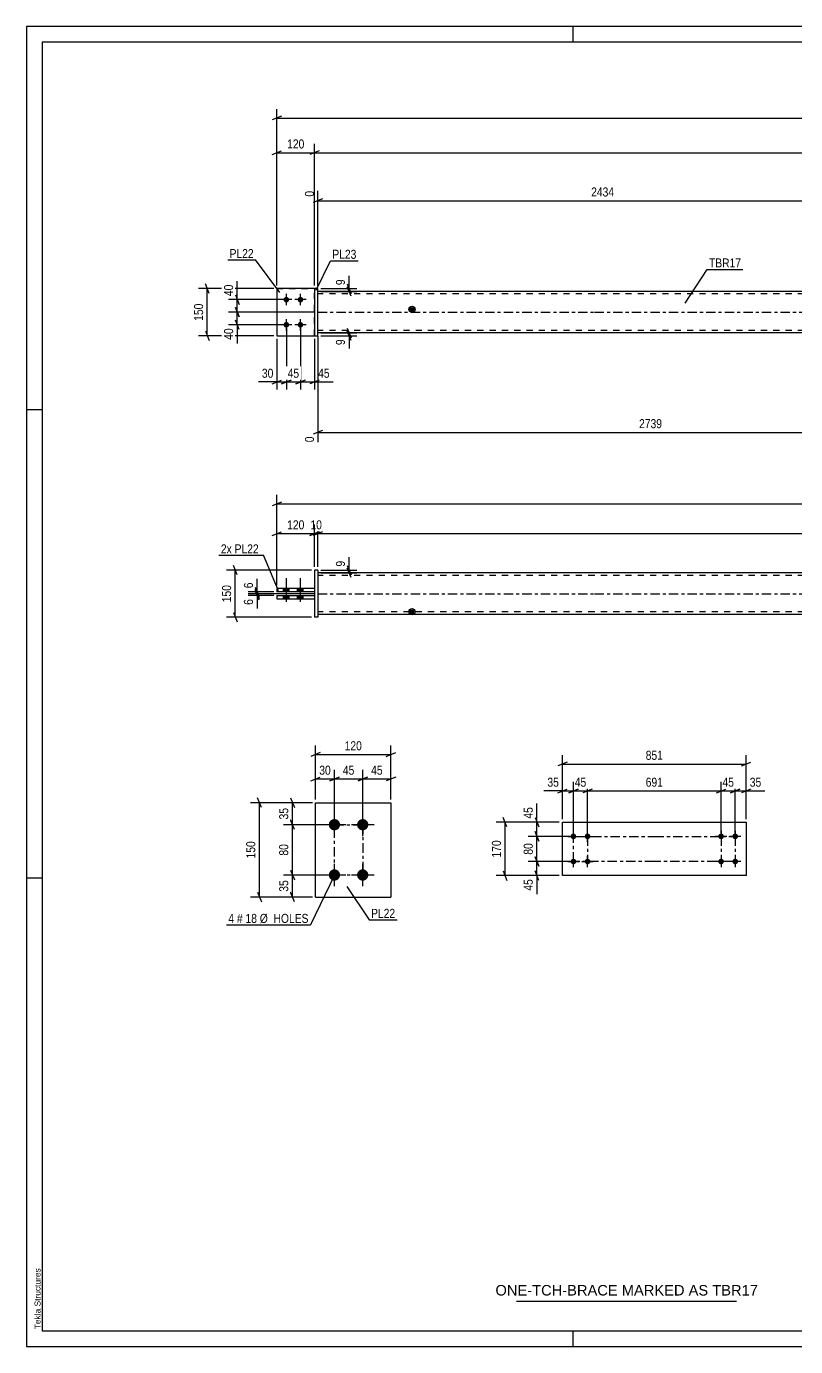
# Model space of a CAD drawing. Header units: millimetres. Extents: x 0 to 594, y 0 to 420.
# Drawn here: x 0 to 244.8, y 0 to 420 of the extents above; entities that cross this region are included whole.
import ezdxf

# ---------------------------------------------------------------- set-up
doc = ezdxf.new("R2010")
doc.units = ezdxf.units.MM
doc.linetypes.add('DXK_LINE_DOT2', pattern=[3.9198, 1.9599, -1.9599])
doc.linetypes.add('DXK_LINE_DOT3', pattern=[5.9187, 2.979, -0.9799, 0.9799, -0.9799])
doc.styles.add('Arial', font='ARIAL.TTF', dxfattribs={"height": 0.2})
doc.styles.add('Arial Narrow', font='ARIALN.TTF', dxfattribs={"height": 0.2})

# ---------------------------------------------------------------- blocks, each defined once
blk = doc.blocks.new('Unknown-489684507-1163')
at = {"color": 5, "linetype": 'Continuous'}
for p, q in [((594, 420), (0, 420)), ((0, 420), (0, 0)), ((174, 415), (174, 420)), ((589, 415), (5, 415)), ((5, 415), (5, 5)), ((5, 298), (0, 298)), ((5, 149), (0, 149)), ((5, 5), (589, 5)), ((174, 0), (174, 5)), ((0, 0), (594, 0))]:
    blk.add_line(p, q, dxfattribs=at)
at = {"color": 174, "linetype": 'Continuous', "style": 'Arial'}
blk.add_text('Tekla Structures', height=1.9102, rotation=90, dxfattribs=at).set_placement((4.5, 5.5))
blk = doc.blocks.new('Unknown-489684507-5986')
at = {"color": 7, "linetype": 'Continuous'}
blk.add_line((156, 14.5), (226, 14.5), dxfattribs=at)
at = {"color": 7, "style": 'Arial'}
blk.add_text('ONE-TCH-BRACE MARKED AS TBR17', height=3.3428, dxfattribs=at).set_placement((149.28, 16.25))
blk = doc.blocks.new('Part-489684507-1911 - 1883')
at = {"color": 2, "linetype": 'Continuous'}
for p, q in [((79.73, 238.93), (79.73, 237.93)), ((79.73, 238.93), (91.73, 238.93)), ((79.73, 237.93), (91.73, 237.93)), ((91.73, 238.93), (91.73, 237.93))]:
    blk.add_line(p, q, dxfattribs=at)
blk = doc.blocks.new('Part-489684507-1895 - 1883')
at = {"linetype": 'Continuous'}
blk.add_hatch(color=2, dxfattribs=at).paths.add_polyline_path([(122.73, 232.93), (121.93, 234.33), (123.53, 234.33)])
at = {"color": 2, "linetype": 'Continuous'}
for p, q in [((180.73, 246.13), (92.73, 246.13)), ((439.58, 246.13), (180.83, 246.13)), ((180.73, 232.93), (92.73, 232.93)), ((122.73, 232.93), (121.93, 234.33)), ((121.93, 234.33), (123.53, 234.33)), ((123.53, 234.33), (122.73, 232.93)), ((439.58, 232.93), (180.83, 232.93))]:
    blk.add_line(p, q, dxfattribs=at)
at = {"color": 7, "linetype": 'DXK_LINE_DOT2'}
for p, q in [((92.73, 246.13), (92.73, 232.93)), ((180.73, 245.33), (92.73, 245.33)), ((439.58, 245.33), (180.83, 245.33)), ((180.73, 233.73), (92.73, 233.73)), ((439.58, 233.73), (180.83, 233.73))]:
    blk.add_line(p, q, dxfattribs=at)
at = {"color": 7, "linetype": 'DXK_LINE_DOT3'}
for p, q in [((92.73, 239.53), (180.73, 239.53)), ((180.83, 239.53), (439.58, 239.53))]:
    blk.add_line(p, q, dxfattribs=at)
at = {"color": 2, "linetype": 'Continuous'}
blk.add_circle((122.73, 233.83), 1, dxfattribs=at)
blk = doc.blocks.new('Part-489684507-1916 - 1883')
at = {"color": 2, "linetype": 'Continuous'}
for p, q in [((79.73, 241.13), (79.73, 240.13)), ((91.73, 241.13), (79.73, 241.13)), ((91.73, 240.13), (79.73, 240.13)), ((91.73, 241.13), (91.73, 240.13))]:
    blk.add_line(p, q, dxfattribs=at)
blk = doc.blocks.new('Part-489684507-1919 - 1883')
at = {"color": 2, "linetype": 'Continuous'}
for p, q in [((92.73, 247.03), (91.73, 247.03)), ((91.73, 247.03), (91.73, 232.03)), ((92.73, 247.03), (92.73, 232.03)), ((92.73, 232.03), (91.73, 232.03))]:
    blk.add_line(p, q, dxfattribs=at)
blk = doc.blocks.new('Bolt-489684507-1924 - 1883')
at = {"linetype": 'Continuous'}
for points in [[(81.83, 240.13), (83.63, 240.13), (83.63, 241.13), (81.83, 241.13)], [(81.83, 240.13), (83.63, 240.13), (83.63, 241.13), (81.83, 241.13)], [(86.33, 240.13), (88.13, 240.13), (88.13, 241.13), (86.33, 241.13)], [(86.33, 240.13), (88.13, 240.13), (88.13, 241.13), (86.33, 241.13)], [(81.83, 237.93), (83.63, 237.93), (83.63, 238.93), (81.83, 238.93)], [(81.83, 237.93), (83.63, 237.93), (83.63, 238.93), (81.83, 238.93)], [(86.33, 237.93), (88.13, 237.93), (88.13, 238.93), (86.33, 238.93)], [(86.33, 237.93), (88.13, 237.93), (88.13, 238.93), (86.33, 238.93)]]:
    blk.add_hatch(color=1, dxfattribs=at).paths.add_polyline_path(points)
at = {"color": 1, "linetype": 'Continuous'}
for p, q in [((82.73, 236.93), (82.73, 244.43)), ((82.73, 236.93), (82.73, 244.43)), ((87.23, 236.93), (87.23, 244.43)), ((87.23, 236.93), (87.23, 244.43)), ((81.83, 240.13), (81.83, 241.13)), ((81.83, 240.13), (81.83, 241.13)), ((83.63, 240.13), (83.63, 241.13)), ((83.63, 240.13), (83.63, 241.13)), ((86.33, 240.13), (86.33, 241.13)), ((86.33, 240.13), (86.33, 241.13)), ((88.13, 240.13), (88.13, 241.13)), ((88.13, 240.13), (88.13, 241.13)), ((81.83, 237.93), (81.83, 238.93)), ((81.83, 237.93), (81.83, 238.93)), ((83.63, 237.93), (83.63, 238.93)), ((83.63, 237.93), (83.63, 238.93)), ((86.33, 237.93), (86.33, 238.93)), ((86.33, 237.93), (86.33, 238.93)), ((88.13, 237.93), (88.13, 238.93)), ((88.13, 237.93), (88.13, 238.93))]:
    blk.add_line(p, q, dxfattribs=at)
blk = doc.blocks.new('Part-489684507-3308 - 3307')
at = {"color": 2, "linetype": 'Continuous'}
for p, q in [((170.6, 166.83), (199.8, 166.83)), ((170.6, 149.83), (170.6, 166.83)), ((199.9, 166.83), (229.1, 166.83)), ((229.1, 166.83), (229.1, 149.83)), ((199.8, 149.83), (170.6, 149.83)), ((229.1, 149.83), (199.9, 149.83))]:
    blk.add_line(p, q, dxfattribs=at)
blk = doc.blocks.new('Bolt-489684507-3309 - 3307')
at = {"linetype": 'Continuous'}
for points in [[(221.1, 161.43, -1), (221.1, 163.23, -1)], [(225.6, 161.43, -1), (225.6, 163.23, -1)], [(221.1, 153.43, -1), (221.1, 155.23, -1)], [(225.6, 153.43, -1), (225.6, 155.23, -1)]]:
    blk.add_hatch(color=1, dxfattribs=at).paths.add_polyline_path(points)
at = {"color": 1, "linetype": 'Continuous'}
for p, q in [((221.1, 164.13), (221.1, 160.53)), ((225.6, 164.13), (225.6, 160.53)), ((222.9, 162.33), (219.3, 162.33)), ((227.4, 162.33), (223.8, 162.33)), ((221.1, 156.13), (221.1, 152.53)), ((225.6, 156.13), (225.6, 152.53)), ((222.9, 154.33), (219.3, 154.33)), ((227.4, 154.33), (223.8, 154.33))]:
    blk.add_line(p, q, dxfattribs=at)
blk = doc.blocks.new('Bolt-489684507-3310 - 3307')
at = {"linetype": 'Continuous'}
for points in [[(174.1, 163.23, -1), (174.1, 161.43, -1)], [(178.6, 163.23, -1), (178.6, 161.43, -1)], [(174.1, 155.23, -1), (174.1, 153.43, -1)], [(178.6, 155.23, -1), (178.6, 153.43, -1)]]:
    blk.add_hatch(color=1, dxfattribs=at).paths.add_polyline_path(points)
at = {"color": 1, "linetype": 'Continuous'}
for p, q in [((174.1, 160.53), (174.1, 164.13)), ((178.6, 160.53), (178.6, 164.13)), ((172.3, 162.33), (175.9, 162.33)), ((176.8, 162.33), (180.4, 162.33)), ((174.1, 152.53), (174.1, 156.13)), ((178.6, 152.53), (178.6, 156.13)), ((172.3, 154.33), (175.9, 154.33)), ((176.8, 154.33), (180.4, 154.33))]:
    blk.add_line(p, q, dxfattribs=at)
blk = doc.blocks.new('Bolt-489684507-2123 - 2113')
at = {"linetype": 'Continuous'}
for points in [[(82.73, 332.17, -1), (82.73, 333.97, -1)], [(87.23, 332.17, -1), (87.23, 333.97, -1)], [(82.73, 324.17, -1), (82.73, 325.97, -1)], [(87.23, 324.17, -1), (87.23, 325.97, -1)]]:
    blk.add_hatch(color=1, dxfattribs=at).paths.add_polyline_path(points)
at = {"color": 1, "linetype": 'Continuous'}
for p, q in [((84.53, 333.07), (80.93, 333.07)), ((82.73, 331.27), (82.73, 334.87)), ((89.03, 333.07), (85.43, 333.07)), ((87.23, 331.27), (87.23, 334.87)), ((84.53, 325.07), (80.93, 325.07)), ((82.73, 323.27), (82.73, 326.87)), ((89.03, 325.07), (85.43, 325.07)), ((87.23, 323.27), (87.23, 326.87))]:
    blk.add_line(p, q, dxfattribs=at)
blk = doc.blocks.new('Part-489684507-2134 - 2113')
at = {"color": 2, "linetype": 'Continuous'}
for p, q in [((92.73, 336.57), (91.73, 336.57)), ((91.73, 336.57), (91.73, 321.57)), ((92.73, 321.57), (92.73, 336.57)), ((91.73, 321.57), (92.73, 321.57))]:
    blk.add_line(p, q, dxfattribs=at)
blk = doc.blocks.new('Part-489684507-2139 - 2113')
at = {"color": 2, "linetype": 'Continuous'}
for p, q in [((79.73, 336.57), (79.73, 321.57)), ((91.73, 336.57), (79.73, 336.57)), ((79.73, 321.57), (91.73, 321.57))]:
    blk.add_line(p, q, dxfattribs=at)
at = {"color": 7, "linetype": 'DXK_LINE_DOT2'}
blk.add_line((91.73, 321.57), (91.73, 336.57), dxfattribs=at)
blk = doc.blocks.new('Part-489684507-2140 - 2113')
at = {"color": 7, "linetype": 'DXK_LINE_DOT2'}
for p, q in [((79.73, 336.57), (79.73, 321.57)), ((79.73, 336.57), (91.73, 336.57)), ((91.73, 336.57), (91.73, 321.57)), ((79.73, 321.57), (91.73, 321.57))]:
    blk.add_line(p, q, dxfattribs=at)
blk = doc.blocks.new('Part-489684507-2156 - 2113')
at = {"linetype": 'Continuous'}
blk.add_hatch(color=2, dxfattribs=at).paths.add_polyline_path([(122.73, 329.07), (121.93, 330.47), (123.53, 330.47)])
at = {"color": 2, "linetype": 'Continuous'}
for p, q in [((180.73, 335.67), (92.73, 335.67)), ((439.58, 335.67), (180.83, 335.67)), ((122.73, 329.07), (121.93, 330.47)), ((121.93, 330.47), (123.53, 330.47)), ((123.53, 330.47), (122.73, 329.07)), ((180.73, 322.47), (92.73, 322.47)), ((439.58, 322.47), (180.83, 322.47))]:
    blk.add_line(p, q, dxfattribs=at)
at = {"color": 7, "linetype": 'DXK_LINE_DOT2'}
for p, q in [((92.73, 322.47), (92.73, 335.67)), ((180.73, 334.87), (92.73, 334.87)), ((439.58, 334.87), (180.83, 334.87)), ((180.73, 323.27), (92.73, 323.27)), ((439.58, 323.27), (180.83, 323.27))]:
    blk.add_line(p, q, dxfattribs=at)
at = {"color": 7, "linetype": 'DXK_LINE_DOT3'}
for p, q in [((92.73, 329.07), (180.73, 329.07)), ((180.83, 329.07), (439.58, 329.07))]:
    blk.add_line(p, q, dxfattribs=at)
at = {"color": 2, "linetype": 'Continuous'}
blk.add_circle((122.73, 329.97), 1, dxfattribs=at)
blk = doc.blocks.new('Bolt-489684507-1755 - 1749')
at = {"linetype": 'Continuous'}
for points in [[(98.04, 167.83), (98.41, 167.79), (98.77, 167.67), (99.09, 167.49), (99.37, 167.23), (99.59, 166.93), (99.75, 166.59), (99.83, 166.22), (99.83, 165.84), (99.75, 165.47), (99.59, 165.13), (99.37, 164.83), (99.09, 164.57), (98.77, 164.39), (98.41, 164.27), (98.04, 164.23), (97.66, 164.27), (97.3, 164.39), (96.98, 164.57), (96.7, 164.83), (96.48, 165.13), (96.32, 165.47), (96.25, 165.84), (96.25, 166.22), (96.32, 166.59), (96.48, 166.93), (96.7, 167.23), (96.98, 167.49), (97.3, 167.67), (97.66, 167.79)], [(107.04, 167.83), (107.41, 167.79), (107.77, 167.67), (108.09, 167.49), (108.37, 167.23), (108.59, 166.93), (108.75, 166.59), (108.83, 166.22), (108.83, 165.84), (108.75, 165.47), (108.59, 165.13), (108.37, 164.83), (108.09, 164.57), (107.77, 164.39), (107.41, 164.27), (107.04, 164.23), (106.66, 164.27), (106.3, 164.39), (105.98, 164.57), (105.7, 164.83), (105.48, 165.13), (105.32, 165.47), (105.25, 165.84), (105.25, 166.22), (105.32, 166.59), (105.48, 166.93), (105.7, 167.23), (105.98, 167.49), (106.3, 167.67), (106.66, 167.79)], [(98.04, 151.83), (98.41, 151.79), (98.77, 151.67), (99.09, 151.49), (99.37, 151.23), (99.59, 150.93), (99.75, 150.59), (99.83, 150.22), (99.83, 149.84), (99.75, 149.47), (99.59, 149.13), (99.37, 148.83), (99.09, 148.57), (98.77, 148.39), (98.41, 148.27), (98.04, 148.23), (97.66, 148.27), (97.3, 148.39), (96.98, 148.57), (96.7, 148.83), (96.48, 149.13), (96.32, 149.47), (96.25, 149.84), (96.25, 150.22), (96.32, 150.59), (96.48, 150.93), (96.7, 151.23), (96.98, 151.49), (97.3, 151.67), (97.66, 151.79)], [(107.04, 151.83), (107.41, 151.79), (107.77, 151.67), (108.09, 151.49), (108.37, 151.23), (108.59, 150.93), (108.75, 150.59), (108.83, 150.22), (108.83, 149.84), (108.75, 149.47), (108.59, 149.13), (108.37, 148.83), (108.09, 148.57), (107.77, 148.39), (107.41, 148.27), (107.04, 148.23), (106.66, 148.27), (106.3, 148.39), (105.98, 148.57), (105.7, 148.83), (105.48, 149.13), (105.32, 149.47), (105.25, 149.84), (105.25, 150.22), (105.32, 150.59), (105.48, 150.93), (105.7, 151.23), (105.98, 151.49), (106.3, 151.67), (106.66, 151.79)]]:
    blk.add_hatch(color=1, dxfattribs=at).paths.add_polyline_path(points)
at = {"color": 1, "linetype": 'Continuous'}
for p, q in [((98.04, 162.43), (98.04, 169.63)), ((107.04, 162.43), (107.04, 169.63)), ((101.64, 166.03), (94.44, 166.03)), ((110.64, 166.03), (103.44, 166.03)), ((98.04, 146.43), (98.04, 153.63)), ((107.04, 146.43), (107.04, 153.63)), ((101.64, 150.03), (94.44, 150.03)), ((110.64, 150.03), (103.44, 150.03))]:
    blk.add_line(p, q, dxfattribs=at)
blk = doc.blocks.new('Part-489684507-1770 - 1749')
at = {"color": 2, "linetype": 'Continuous'}
for p, q in [((92.04, 143.03), (92.04, 173.03)), ((92.04, 173.03), (116.04, 173.03)), ((116.04, 173.03), (116.04, 143.03)), ((92.04, 143.03), (92.04, 143.03)), ((92.04, 143.03), (116.04, 143.03)), ((116.04, 143.03), (116.04, 143.03))]:
    blk.add_line(p, q, dxfattribs=at)
at = {"color": 7, "linetype": 'DXK_LINE_DOT2'}
for p, q in [((92.04, 173.03), (116.04, 173.03)), ((92.04, 143.03), (116.04, 143.03))]:
    blk.add_line(p, q, dxfattribs=at)
blk = doc.blocks.new('Rectangle-489684507-4077 - 3307')
at = {"color": 1, "linetype": 'DXK_LINE_DOT3'}
for p, q in [((174.1, 162.33), (199.8, 162.33)), ((174.1, 154.33), (174.1, 162.33)), ((199.9, 162.33), (225.6, 162.33)), ((225.6, 162.33), (225.6, 154.33)), ((199.8, 154.33), (174.1, 154.33)), ((225.6, 154.33), (199.9, 154.33))]:
    blk.add_line(p, q, dxfattribs=at)
blk = doc.blocks.new('Rectangle-489684507-1870 - 1749')
at = {"color": 1, "linetype": 'DXK_LINE_DOT3'}
blk.add_lwpolyline([(98.04, 166.03), (107.04, 166.03), (107.04, 150.03), (98.04, 150.03), (98.04, 166.03)], close=True, dxfattribs=at)
blk = doc.blocks.new('Line-489684507-4087 - 3307')
at = {"color": 1, "linetype": 'DXK_LINE_DOT3'}
blk.add_line((178.6, 162.33), (178.6, 154.33), dxfattribs=at)
blk = doc.blocks.new('Line-489684507-4094 - 3307')
at = {"color": 1, "linetype": 'DXK_LINE_DOT3'}
blk.add_line((221.1, 162.33), (221.1, 154.33), dxfattribs=at)
blk = doc.blocks.new('StraightDimension-489684507-3252 - 1883')
at = {"color": 7, "linetype": 'Continuous'}
for p, q in [((92.73, 248.03), (92.73, 261.5)), ((94.23, 259.25), (91.23, 258.05)), ((92.73, 258.65), (527.68, 258.65))]:
    blk.add_line(p, q, dxfattribs=at)
blk = doc.blocks.new('StraightDimension-489684507-3253 - 1883')
at = {"color": 7, "linetype": 'Continuous'}
for p, q in [((91.73, 248.03), (91.73, 261.5)), ((92.73, 248.03), (92.73, 261.5)), ((90.23, 258.05), (93.23, 259.25)), ((94.23, 259.25), (91.23, 258.05)), ((91.73, 258.65), (92.73, 258.65))]:
    blk.add_line(p, q, dxfattribs=at)
at = {"color": 0}
blk.add_wipeout([(94.65, 259.4), (94.65, 263.6), (89.8, 263.6), (89.8, 259.4)], dxfattribs=at)
at = {"color": 3, "style": 'Arial Narrow'}
blk.add_text('10', height=2.863, dxfattribs=at).set_placement((90.4, 260))
blk = doc.blocks.new('StraightDimension-489684507-1947 - 1883')
at = {"color": 7, "linetype": 'Continuous'}
for p, q in [((102.13, 248.53), (103.33, 245.53)), ((93.73, 247.03), (105.13, 247.03)), ((93.73, 246.13), (105.13, 246.13)), ((103.33, 244.63), (102.13, 247.63)), ((102.73, 246.13), (102.73, 247.03))]:
    blk.add_line(p, q, dxfattribs=at)
at = {"color": 0}
blk.add_wipeout([(101.98, 250.58), (97.78, 250.58), (97.78, 247.55), (101.98, 247.55)], dxfattribs=at)
at = {"color": 7, "linetype": 'Continuous'}
blk.add_line((102.73, 247.03), (102.73, 251.11), dxfattribs=at)
blk.add_line((102.73, 247.03), (102.73, 251.11), dxfattribs=at)
at = {"color": 3, "style": 'Arial Narrow'}
blk.add_text('9', height=2.86, rotation=90.0002, dxfattribs=at).set_placement((101.38, 248.15))
blk = doc.blocks.new('StraightDimension-489684507-5212 - 1883')
at = {"color": 7, "linetype": 'Continuous'}
for p, q in [((67.09, 245.53), (65.89, 248.53)), ((90.73, 247.03), (63.64, 247.03)), ((66.49, 232.03), (66.49, 247.03)), ((90.73, 232.03), (63.64, 232.03)), ((65.89, 233.53), (67.09, 230.53))]:
    blk.add_line(p, q, dxfattribs=at)
at = {"color": 0}
blk.add_wipeout([(65.74, 242.87), (61.54, 242.87), (61.54, 236.19), (65.74, 236.19)], dxfattribs=at)
at = {"color": 3, "style": 'Arial Narrow'}
blk.add_text('150', height=2.863, rotation=90.0002, dxfattribs=at).set_placement((65.14, 236.79))
blk = doc.blocks.new('StraightDimension-489684507-1936 - 1883')
at = {"color": 7, "linetype": 'Continuous'}
for p, q in [((79.73, 242.13), (79.73, 270.93)), ((81.23, 268.68), (78.23, 267.48)), ((79.73, 268.08), (540.68, 268.08))]:
    blk.add_line(p, q, dxfattribs=at)
blk = doc.blocks.new('StraightDimension-489684507-3254 - 1883')
at = {"color": 7, "linetype": 'Continuous'}
for p, q in [((79.73, 242.13), (79.73, 261.5)), ((91.73, 248.03), (91.73, 261.5)), ((78.23, 258.05), (81.23, 259.25)), ((79.73, 258.65), (91.73, 258.65)), ((93.23, 259.25), (90.23, 258.05))]:
    blk.add_line(p, q, dxfattribs=at)
at = {"color": 0}
blk.add_wipeout([(89.07, 259.4), (89.07, 263.6), (82.38, 263.6), (82.38, 259.4)], dxfattribs=at)
at = {"color": 3, "style": 'Arial Narrow'}
blk.add_text('120', height=2.863, dxfattribs=at).set_placement((82.98, 260))
blk = doc.blocks.new('StraightDimension-489684507-2014 - 1883')
at = {"color": 7, "linetype": 'Continuous'}
for p, q in [((91.73, 239.53), (70.6, 239.53)), ((72.85, 241.03), (74.05, 238.03)), ((74.05, 237.43), (72.85, 240.43)), ((73.45, 238.93), (73.45, 239.53)), ((78.73, 238.93), (70.6, 238.93))]:
    blk.add_line(p, q, dxfattribs=at)
at = {"color": 0}
blk.add_wipeout([(72.7, 238.4), (68.5, 238.4), (68.5, 235.38), (72.7, 235.38)], dxfattribs=at)
at = {"color": 7, "linetype": 'Continuous'}
blk.add_line((73.45, 238.93), (73.45, 234.85), dxfattribs=at)
blk.add_line((73.45, 238.93), (73.45, 234.85), dxfattribs=at)
at = {"color": 3, "style": 'Arial Narrow'}
blk.add_text('6', height=2.86, rotation=90.0002, dxfattribs=at).set_placement((72.1, 235.98))
blk = doc.blocks.new('StraightDimension-489684507-2027 - 1883')
at = {"color": 7, "linetype": 'Continuous'}
for p, q in [((78.73, 240.13), (70.6, 240.13)), ((91.73, 239.53), (70.6, 239.53)), ((72.85, 241.63), (74.05, 238.63)), ((74.05, 238.03), (72.85, 241.03)), ((73.45, 239.53), (73.45, 240.13))]:
    blk.add_line(p, q, dxfattribs=at)
at = {"color": 0}
blk.add_wipeout([(72.7, 243.68), (68.5, 243.68), (68.5, 240.65), (72.7, 240.65)], dxfattribs=at)
at = {"color": 7, "linetype": 'Continuous'}
blk.add_line((73.45, 240.13), (73.45, 244.21), dxfattribs=at)
blk.add_line((73.45, 240.13), (73.45, 244.21), dxfattribs=at)
at = {"color": 3, "style": 'Arial Narrow'}
blk.add_text('6', height=2.86, rotation=90.0002, dxfattribs=at).set_placement((72.1, 241.25))
blk = doc.blocks.new('StraightDimension-489684507-4102 - 3307')
at = {"color": 7, "linetype": 'Continuous'}
for p, q in [((161.9, 168.33), (163.1, 165.33)), ((169.6, 166.83), (159.65, 166.83)), ((163.1, 160.83), (161.9, 163.83)), ((162.5, 162.33), (162.5, 166.83)), ((173.1, 162.33), (159.65, 162.33))]:
    blk.add_line(p, q, dxfattribs=at)
at = {"color": 0}
blk.add_wipeout([(161.75, 172.21), (157.55, 172.21), (157.55, 167.36), (161.75, 167.36)], dxfattribs=at)
at = {"color": 7, "linetype": 'Continuous'}
blk.add_line((162.5, 166.83), (162.5, 172.74), dxfattribs=at)
blk.add_line((162.5, 166.83), (162.5, 172.74), dxfattribs=at)
at = {"color": 3, "style": 'Arial Narrow'}
blk.add_text('45', height=2.863, rotation=90.0002, dxfattribs=at).set_placement((161.15, 167.96))
blk = doc.blocks.new('StraightDimension-489684507-4103 - 3307')
at = {"color": 7, "linetype": 'Continuous'}
for p, q in [((161.9, 163.83), (163.1, 160.83)), ((173.1, 162.33), (159.65, 162.33)), ((162.5, 154.33), (162.5, 162.33)), ((163.1, 152.83), (161.9, 155.83)), ((173.1, 154.33), (159.65, 154.33))]:
    blk.add_line(p, q, dxfattribs=at)
at = {"color": 0}
blk.add_wipeout([(161.75, 160.76), (157.55, 160.76), (157.55, 155.9), (161.75, 155.9)], dxfattribs=at)
at = {"color": 3, "style": 'Arial Narrow'}
blk.add_text('80', height=2.863, rotation=90.0002, dxfattribs=at).set_placement((161.15, 156.5))
blk = doc.blocks.new('StraightDimension-489684507-4104 - 3307')
at = {"color": 7, "linetype": 'Continuous'}
for p, q in [((161.9, 155.83), (163.1, 152.83)), ((173.1, 154.33), (159.65, 154.33)), ((163.1, 148.33), (161.9, 151.33)), ((162.5, 149.83), (162.5, 154.33)), ((169.6, 149.83), (159.65, 149.83))]:
    blk.add_line(p, q, dxfattribs=at)
at = {"color": 0}
blk.add_wipeout([(161.75, 149.31), (157.55, 149.31), (157.55, 144.45), (161.75, 144.45)], dxfattribs=at)
at = {"color": 7, "linetype": 'Continuous'}
blk.add_line((162.5, 149.83), (162.5, 143.93), dxfattribs=at)
blk.add_line((162.5, 149.83), (162.5, 143.93), dxfattribs=at)
at = {"color": 3, "style": 'Arial Narrow'}
blk.add_text('45', height=2.863, rotation=90.0002, dxfattribs=at).set_placement((161.15, 145.05))
blk = doc.blocks.new('StraightDimension-489684507-4131 - 3307')
at = {"color": 7, "linetype": 'Continuous'}
for p, q in [((224.1, 176.17), (227.1, 177.37)), ((225.6, 163.33), (225.6, 179.62)), ((225.6, 176.77), (229.1, 176.77)), ((230.6, 177.37), (227.6, 176.17)), ((229.1, 167.83), (229.1, 179.62))]:
    blk.add_line(p, q, dxfattribs=at)
at = {"color": 0}
blk.add_wipeout([(234.49, 177.52), (234.49, 181.72), (229.63, 181.72), (229.63, 177.52)], dxfattribs=at)
at = {"color": 7, "linetype": 'Continuous'}
blk.add_line((229.1, 176.77), (235.01, 176.77), dxfattribs=at)
blk.add_line((229.1, 176.77), (235.01, 176.77), dxfattribs=at)
at = {"color": 3, "style": 'Arial Narrow'}
blk.add_text('35', height=2.863, dxfattribs=at).set_placement((230.23, 178.12))
blk = doc.blocks.new('StraightDimension-489684507-4132 - 3307')
at = {"color": 7, "linetype": 'Continuous'}
for p, q in [((219.6, 176.17), (222.6, 177.37)), ((221.1, 163.33), (221.1, 179.62)), ((221.1, 176.77), (225.6, 176.77)), ((227.1, 177.37), (224.1, 176.17)), ((225.6, 163.33), (225.6, 179.62))]:
    blk.add_line(p, q, dxfattribs=at)
at = {"color": 0}
blk.add_wipeout([(225.78, 177.52), (225.78, 181.72), (220.93, 181.72), (220.93, 177.52)], dxfattribs=at)
at = {"color": 3, "style": 'Arial Narrow'}
blk.add_text('45', height=2.863, dxfattribs=at).set_placement((221.53, 178.12))
blk = doc.blocks.new('StraightDimension-489684507-4133 - 3307')
at = {"color": 7, "linetype": 'Continuous'}
for p, q in [((180.1, 177.37), (177.1, 176.17)), ((178.6, 163.33), (178.6, 179.62)), ((178.6, 176.77), (221.1, 176.77)), ((219.6, 176.17), (222.6, 177.37)), ((221.1, 163.33), (221.1, 179.62))]:
    blk.add_line(p, q, dxfattribs=at)
at = {"color": 0}
blk.add_wipeout([(203.2, 177.52), (203.2, 181.72), (196.51, 181.72), (196.51, 177.52)], dxfattribs=at)
at = {"color": 3, "style": 'Arial Narrow'}
blk.add_text('691', height=2.863, dxfattribs=at).set_placement((197.11, 178.12))
blk = doc.blocks.new('StraightDimension-489684507-4134 - 3307')
at = {"color": 7, "linetype": 'Continuous'}
for p, q in [((172.6, 176.17), (175.6, 177.37)), ((174.1, 163.33), (174.1, 179.62)), ((174.1, 176.77), (178.6, 176.77)), ((180.1, 177.37), (177.1, 176.17)), ((178.6, 163.33), (178.6, 179.62))]:
    blk.add_line(p, q, dxfattribs=at)
at = {"color": 0}
blk.add_wipeout([(178.78, 177.52), (178.78, 181.72), (173.93, 181.72), (173.93, 177.52)], dxfattribs=at)
at = {"color": 3, "style": 'Arial Narrow'}
blk.add_text('45', height=2.863, dxfattribs=at).set_placement((174.53, 178.12))
blk = doc.blocks.new('StraightDimension-489684507-4135 - 3307')
at = {"color": 7, "linetype": 'Continuous'}
for p, q in [((169.1, 176.17), (172.1, 177.37)), ((170.6, 167.83), (170.6, 179.62)), ((170.6, 176.77), (174.1, 176.77)), ((175.6, 177.37), (172.6, 176.17)), ((174.1, 163.33), (174.1, 179.62))]:
    blk.add_line(p, q, dxfattribs=at)
at = {"color": 0}
blk.add_wipeout([(170.08, 177.52), (170.08, 181.72), (165.22, 181.72), (165.22, 177.52)], dxfattribs=at)
at = {"color": 7, "linetype": 'Continuous'}
blk.add_line((170.6, 176.77), (164.7, 176.77), dxfattribs=at)
blk.add_line((170.6, 176.77), (164.7, 176.77), dxfattribs=at)
at = {"color": 3, "style": 'Arial Narrow'}
blk.add_text('35', height=2.863, dxfattribs=at).set_placement((165.82, 178.12))
blk = doc.blocks.new('StraightDimension-489684507-4182 - 3307')
at = {"color": 7, "linetype": 'Continuous'}
for p, q in [((172.1, 185.94), (169.1, 184.74)), ((170.6, 167.83), (170.6, 188.19)), ((170.6, 185.34), (229.1, 185.34)), ((227.6, 184.74), (230.6, 185.94)), ((229.1, 167.83), (229.1, 188.19))]:
    blk.add_line(p, q, dxfattribs=at)
at = {"color": 0}
blk.add_wipeout([(203.2, 186.09), (203.2, 190.29), (196.51, 190.29), (196.51, 186.09)], dxfattribs=at)
at = {"color": 3, "style": 'Arial Narrow'}
blk.add_text('851', height=2.863, dxfattribs=at).set_placement((197.11, 186.69))
blk = doc.blocks.new('StraightDimension-489684507-4193 - 3307')
at = {"color": 7, "linetype": 'Continuous'}
for p, q in [((152.96, 165.33), (151.76, 168.33)), ((169.6, 166.83), (149.51, 166.83)), ((152.36, 149.83), (152.36, 166.83)), ((151.76, 151.33), (152.96, 148.33)), ((169.6, 149.83), (149.51, 149.83))]:
    blk.add_line(p, q, dxfattribs=at)
at = {"color": 0}
blk.add_wipeout([(151.61, 161.67), (147.41, 161.67), (147.41, 154.99), (151.61, 154.99)], dxfattribs=at)
at = {"color": 3, "style": 'Arial Narrow'}
blk.add_text('170', height=2.863, rotation=90.0002, dxfattribs=at).set_placement((151.01, 155.59))
blk = doc.blocks.new('StraightDimension-489684507-5192 - 2113')
at = {"color": 7, "linetype": 'Continuous'}
for p, q in [((78.73, 336.57), (54.73, 336.57)), ((58.18, 335.07), (56.98, 338.07)), ((57.58, 321.57), (57.58, 336.57)), ((78.73, 321.57), (54.73, 321.57)), ((56.98, 323.07), (58.18, 320.07))]:
    blk.add_line(p, q, dxfattribs=at)
at = {"color": 0}
blk.add_wipeout([(56.83, 332.41), (52.63, 332.41), (52.63, 325.73), (56.83, 325.73)], dxfattribs=at)
at = {"color": 3, "style": 'Arial Narrow'}
blk.add_text('150', height=2.863, rotation=90.0002, dxfattribs=at).set_placement((56.23, 326.33))
blk = doc.blocks.new('StraightDimension-489684507-2187 - 2113')
at = {"color": 7, "linetype": 'Continuous'}
for p, q in [((91.73, 329.07), (64.28, 329.07)), ((66.53, 330.57), (67.73, 327.57)), ((67.13, 325.07), (67.13, 329.07)), ((81.73, 325.07), (64.28, 325.07)), ((67.73, 323.57), (66.53, 326.57))]:
    blk.add_line(p, q, dxfattribs=at)
at = {"color": 0}
blk.add_wipeout([(66.38, 324.55), (62.18, 324.55), (62.18, 319.69), (66.38, 319.69)], dxfattribs=at)
at = {"color": 7, "linetype": 'Continuous'}
blk.add_line((67.13, 325.07), (67.13, 319.17), dxfattribs=at)
blk.add_line((67.13, 325.07), (67.13, 319.17), dxfattribs=at)
at = {"color": 3, "style": 'Arial Narrow'}
blk.add_text('40', height=2.863, rotation=90.0002, dxfattribs=at).set_placement((65.78, 320.29))
blk = doc.blocks.new('StraightDimension-489684507-2504 - 2113')
at = {"color": 7, "linetype": 'Continuous'}
for p, q in [((91.73, 337.57), (91.73, 382.68)), ((93.23, 380.43), (90.23, 379.23)), ((91.73, 379.83), (528.68, 379.83))]:
    blk.add_line(p, q, dxfattribs=at)
blk = doc.blocks.new('StraightDimension-489684507-2409 - 2113')
at = {"color": 7, "linetype": 'Continuous'}
for p, q in [((274.06, 345.35), (274.06, 373.16)), ((92.73, 337.57), (92.73, 367.67)), ((94.23, 365.15), (91.23, 363.95)), ((92.73, 364.55), (274.06, 364.55)), ((272.56, 363.95), (275.56, 365.15))]:
    blk.add_line(p, q, dxfattribs=at)
at = {"color": 0, "linetype": 'Continuous'}
for points in [[(273.46, 373.76), (269.26, 373.76), (269.26, 365.25), (273.46, 365.25)], [(92.13, 368.27), (87.93, 368.27), (87.93, 365.25), (92.13, 365.25)]]:
    blk.add_wipeout(points, dxfattribs=at)
at = {"color": 0}
blk.add_wipeout([(187.65, 365.3), (187.65, 369.5), (179.14, 369.5), (179.14, 365.3)], dxfattribs=at)
at = {"color": 3, "linetype": 'Continuous', "style": 'Arial Narrow'}
for s, height, p in [('2434', 2.863, (272.86, 365.85)), ('0', 2.86, (91.53, 365.85))]:
    blk.add_text(s, height=height, rotation=90.0002, dxfattribs=at).set_placement(p)
at = {"color": 3, "style": 'Arial Narrow'}
blk.add_text('2434', height=2.863, dxfattribs=at).set_placement((179.74, 365.9))
blk = doc.blocks.new('StraightDimension-489684507-2259 - 2113')
at = {"color": 7, "linetype": 'Continuous'}
for p, q in [((82.73, 324.07), (82.73, 304.48)), ((79.73, 320.57), (79.73, 304.48)), ((78.23, 306.28), (81.23, 307.48)), ((79.73, 306.88), (82.73, 306.88)), ((84.23, 307.48), (81.23, 306.28))]:
    blk.add_line(p, q, dxfattribs=at)
at = {"color": 0}
blk.add_wipeout([(79.2, 307.63), (79.2, 311.83), (74.35, 311.83), (74.35, 307.63)], dxfattribs=at)
at = {"color": 7, "linetype": 'Continuous'}
blk.add_line((79.73, 306.88), (73.82, 306.88), dxfattribs=at)
blk.add_line((79.73, 306.88), (73.82, 306.88), dxfattribs=at)
at = {"color": 3, "style": 'Arial Narrow'}
blk.add_text('30', height=2.863, dxfattribs=at).set_placement((74.95, 308.23))
blk = doc.blocks.new('StraightDimension-489684507-2288 - 2113')
at = {"color": 7, "linetype": 'Continuous'}
for p, q in [((87.23, 324.07), (87.23, 304.48)), ((91.73, 320.57), (91.73, 304.48)), ((85.73, 306.28), (88.73, 307.48)), ((87.23, 306.88), (91.73, 306.88)), ((93.23, 307.48), (90.23, 306.28))]:
    blk.add_line(p, q, dxfattribs=at)
at = {"color": 0}
blk.add_wipeout([(97.11, 307.63), (97.11, 311.83), (92.25, 311.83), (92.25, 307.63)], dxfattribs=at)
at = {"color": 7, "linetype": 'Continuous'}
blk.add_line((91.73, 306.88), (97.63, 306.88), dxfattribs=at)
blk.add_line((91.73, 306.88), (97.63, 306.88), dxfattribs=at)
at = {"color": 3, "style": 'Arial Narrow'}
blk.add_text('45', height=2.863, dxfattribs=at).set_placement((92.85, 308.23))
blk = doc.blocks.new('StraightDimension-489684507-2174 - 2113')
at = {"color": 7, "linetype": 'Continuous'}
for p, q in [((81.73, 333.07), (64.28, 333.07)), ((66.53, 334.57), (67.73, 331.57)), ((67.13, 329.07), (67.13, 333.07)), ((91.73, 329.07), (64.28, 329.07)), ((67.73, 327.57), (66.53, 330.57))]:
    blk.add_line(p, q, dxfattribs=at)
at = {"color": 0}
blk.add_wipeout([(66.38, 338.45), (62.18, 338.45), (62.18, 333.6), (66.38, 333.6)], dxfattribs=at)
at = {"color": 7, "linetype": 'Continuous'}
blk.add_line((67.13, 333.07), (67.13, 338.98), dxfattribs=at)
blk.add_line((67.13, 333.07), (67.13, 338.98), dxfattribs=at)
at = {"color": 3, "style": 'Arial Narrow'}
blk.add_text('40', height=2.863, rotation=90.0002, dxfattribs=at).set_placement((65.78, 334.2))
blk = doc.blocks.new('StraightDimension-489684507-2561 - 2113')
at = {"color": 7, "linetype": 'Continuous'}
for p, q in [((93.73, 336.57), (105.13, 336.57)), ((102.13, 338.07), (103.33, 335.07)), ((103.33, 334.17), (102.13, 337.17)), ((102.73, 335.67), (102.73, 336.57)), ((93.73, 335.67), (105.13, 335.67))]:
    blk.add_line(p, q, dxfattribs=at)
at = {"color": 0}
blk.add_wipeout([(101.98, 340.13), (97.78, 340.13), (97.78, 337.1), (101.98, 337.1)], dxfattribs=at)
at = {"color": 7, "linetype": 'Continuous'}
blk.add_line((102.73, 336.57), (102.73, 340.65), dxfattribs=at)
blk.add_line((102.73, 336.57), (102.73, 340.65), dxfattribs=at)
at = {"color": 3, "style": 'Arial Narrow'}
blk.add_text('9', height=2.86, rotation=90.0002, dxfattribs=at).set_placement((101.38, 337.7))
blk = doc.blocks.new('StraightDimension-489684507-2275 - 2113')
at = {"color": 7, "linetype": 'Continuous'}
for p, q in [((82.73, 324.07), (82.73, 304.48)), ((87.23, 324.07), (87.23, 304.48)), ((81.23, 306.28), (84.23, 307.48)), ((82.73, 306.88), (87.23, 306.88)), ((88.73, 307.48), (85.73, 306.28))]:
    blk.add_line(p, q, dxfattribs=at)
at = {"color": 0}
blk.add_wipeout([(87.4, 307.63), (87.4, 311.83), (82.55, 311.83), (82.55, 307.63)], dxfattribs=at)
at = {"color": 3, "style": 'Arial Narrow'}
blk.add_text('45', height=2.863, dxfattribs=at).set_placement((83.15, 308.23))
blk = doc.blocks.new('StraightDimension-489684507-2335 - 2113')
at = {"color": 7, "linetype": 'Continuous'}
for p, q in [((92.73, 321.47), (92.73, 287.71)), ((304.56, 321.47), (304.56, 282.23)), ((94.23, 291.44), (91.23, 290.24)), ((92.73, 290.84), (304.56, 290.84)), ((303.06, 290.24), (306.06, 291.44))]:
    blk.add_line(p, q, dxfattribs=at)
at = {"color": 0}
blk.add_wipeout([(202.9, 291.59), (202.9, 295.79), (194.39, 295.79), (194.39, 291.59)], dxfattribs=at)
at = {"color": 0, "linetype": 'Continuous'}
for points in [[(92.13, 290.14), (87.93, 290.14), (87.93, 287.11), (92.13, 287.11)], [(303.96, 290.14), (299.76, 290.14), (299.76, 281.63), (303.96, 281.63)]]:
    blk.add_wipeout(points, dxfattribs=at)
at = {"color": 3, "style": 'Arial Narrow'}
blk.add_text('2739', height=2.863, dxfattribs=at).set_placement((194.99, 292.19))
at = {"color": 3, "linetype": 'Continuous', "style": 'Arial Narrow'}
for s, height, p in [('0', 2.86, (91.53, 287.71)), ('2739', 2.863, (303.36, 282.23))]:
    blk.add_text(s, height=height, rotation=90.0002, dxfattribs=at).set_placement(p)
blk = doc.blocks.new('StraightDimension-489684507-2462 - 2113')
at = {"color": 7, "linetype": 'Continuous'}
for p, q in [((81.23, 391.46), (78.23, 390.26)), ((79.73, 337.57), (79.73, 393.71)), ((79.73, 390.86), (540.68, 390.86))]:
    blk.add_line(p, q, dxfattribs=at)
blk = doc.blocks.new('StraightDimension-489684507-2482 - 2113')
at = {"color": 7, "linetype": 'Continuous'}
for p, q in [((79.73, 337.57), (79.73, 382.68)), ((91.73, 337.57), (91.73, 382.68)), ((78.23, 379.23), (81.23, 380.43)), ((79.73, 379.83), (91.73, 379.83)), ((93.23, 380.43), (90.23, 379.23))]:
    blk.add_line(p, q, dxfattribs=at)
at = {"color": 0}
blk.add_wipeout([(89.07, 380.58), (89.07, 384.78), (82.38, 384.78), (82.38, 380.58)], dxfattribs=at)
at = {"color": 3, "style": 'Arial Narrow'}
blk.add_text('120', height=2.863, dxfattribs=at).set_placement((82.98, 381.18))
blk = doc.blocks.new('StraightDimension-489684507-2552 - 2113')
at = {"color": 7, "linetype": 'Continuous'}
for p, q in [((102.13, 323.97), (103.33, 320.97)), ((93.73, 322.47), (105.13, 322.47)), ((93.73, 321.57), (105.13, 321.57)), ((103.33, 320.07), (102.13, 323.07)), ((102.73, 321.57), (102.73, 322.47))]:
    blk.add_line(p, q, dxfattribs=at)
at = {"color": 0}
blk.add_wipeout([(101.98, 321.05), (97.78, 321.05), (97.78, 318.02), (101.98, 318.02)], dxfattribs=at)
at = {"color": 7, "linetype": 'Continuous'}
blk.add_line((102.73, 321.57), (102.73, 317.49), dxfattribs=at)
blk.add_line((102.73, 321.57), (102.73, 317.49), dxfattribs=at)
at = {"color": 3, "style": 'Arial Narrow'}
blk.add_text('9', height=2.86, rotation=90.0002, dxfattribs=at).set_placement((101.38, 318.62))
blk = doc.blocks.new('StraightDimension-489684507-1804 - 1749')
at = {"color": 7, "linetype": 'Continuous'}
for p, q in [((97.04, 166.03), (81.83, 166.03)), ((85.28, 164.53), (84.08, 167.53)), ((84.68, 150.03), (84.68, 166.03)), ((84.08, 151.53), (85.28, 148.53)), ((97.04, 150.03), (81.83, 150.03))]:
    blk.add_line(p, q, dxfattribs=at)
at = {"color": 0}
blk.add_wipeout([(83.93, 160.46), (79.73, 160.46), (79.73, 155.6), (83.93, 155.6)], dxfattribs=at)
at = {"color": 3, "style": 'Arial Narrow'}
blk.add_text('80', height=2.863, rotation=90.0002, dxfattribs=at).set_placement((83.33, 156.2))
blk = doc.blocks.new('StraightDimension-489684507-1788 - 1749')
at = {"color": 7, "linetype": 'Continuous'}
for p, q in [((91.04, 173.03), (81.83, 173.03)), ((84.08, 174.53), (85.28, 171.53)), ((84.68, 166.03), (84.68, 173.03)), ((97.04, 166.03), (81.83, 166.03)), ((85.28, 164.53), (84.08, 167.53))]:
    blk.add_line(p, q, dxfattribs=at)
at = {"color": 0}
blk.add_wipeout([(83.93, 171.96), (79.73, 171.96), (79.73, 167.1), (83.93, 167.1)], dxfattribs=at)
at = {"color": 3, "style": 'Arial Narrow'}
blk.add_text('35', height=2.863, rotation=90.0002, dxfattribs=at).set_placement((83.33, 167.7))
blk = doc.blocks.new('StraightDimension-489684507-1772 - 1749')
at = {"color": 7, "linetype": 'Continuous'}
for p, q in [((84.08, 151.53), (85.28, 148.53)), ((97.04, 150.03), (81.83, 150.03)), ((84.68, 143.03), (84.68, 150.03)), ((91.04, 143.03), (81.83, 143.03)), ((85.28, 141.53), (84.08, 144.53))]:
    blk.add_line(p, q, dxfattribs=at)
at = {"color": 0}
blk.add_wipeout([(83.93, 148.96), (79.73, 148.96), (79.73, 144.1), (83.93, 144.1)], dxfattribs=at)
at = {"color": 3, "style": 'Arial Narrow'}
blk.add_text('35', height=2.863, rotation=90.0002, dxfattribs=at).set_placement((83.33, 144.7))
blk = doc.blocks.new('StraightDimension-489684507-1818 - 1749')
at = {"color": 7, "linetype": 'Continuous'}
for p, q in [((91.04, 173.03), (71.33, 173.03)), ((74.78, 171.53), (73.58, 174.53)), ((74.18, 143.03), (74.18, 173.03)), ((91.04, 143.03), (71.33, 143.03)), ((73.58, 144.53), (74.78, 141.53))]:
    blk.add_line(p, q, dxfattribs=at)
at = {"color": 0}
blk.add_wipeout([(73.43, 161.37), (69.23, 161.37), (69.23, 154.69), (73.43, 154.69)], dxfattribs=at)
at = {"color": 3, "style": 'Arial Narrow'}
blk.add_text('150', height=2.863, rotation=90.0002, dxfattribs=at).set_placement((72.83, 155.29))
blk = doc.blocks.new('StraightDimension-489684507-1829 - 1749')
at = {"color": 7, "linetype": 'Continuous'}
for p, q in [((90.54, 179.99), (93.54, 181.19)), ((92.04, 174.03), (92.04, 183.44)), ((99.54, 181.19), (96.54, 179.99)), ((98.04, 167.03), (98.04, 183.44)), ((92.04, 180.59), (98.04, 180.59))]:
    blk.add_line(p, q, dxfattribs=at)
at = {"color": 0}
blk.add_wipeout([(97.46, 181.34), (97.46, 185.54), (92.61, 185.54), (92.61, 181.34)], dxfattribs=at)
at = {"color": 3, "style": 'Arial Narrow'}
blk.add_text('30', height=2.863, dxfattribs=at).set_placement((93.21, 181.94))
blk = doc.blocks.new('StraightDimension-489684507-1839 - 1749')
at = {"color": 7, "linetype": 'Continuous'}
for p, q in [((96.54, 179.99), (99.54, 181.19)), ((98.04, 167.03), (98.04, 183.44)), ((108.54, 181.19), (105.54, 179.99)), ((107.04, 167.03), (107.04, 183.44)), ((98.04, 180.59), (107.04, 180.59))]:
    blk.add_line(p, q, dxfattribs=at)
at = {"color": 0}
blk.add_wipeout([(104.96, 181.34), (104.96, 185.54), (100.11, 185.54), (100.11, 181.34)], dxfattribs=at)
at = {"color": 3, "style": 'Arial Narrow'}
blk.add_text('45', height=2.863, dxfattribs=at).set_placement((100.71, 181.94))
blk = doc.blocks.new('StraightDimension-489684507-1849 - 1749')
at = {"color": 7, "linetype": 'Continuous'}
for p, q in [((105.54, 179.99), (108.54, 181.19)), ((107.04, 167.03), (107.04, 183.44)), ((117.54, 181.19), (114.54, 179.99)), ((116.04, 174.03), (116.04, 183.44)), ((107.04, 180.59), (116.04, 180.59))]:
    blk.add_line(p, q, dxfattribs=at)
at = {"color": 0}
blk.add_wipeout([(113.96, 181.34), (113.96, 185.54), (109.11, 185.54), (109.11, 181.34)], dxfattribs=at)
at = {"color": 3, "style": 'Arial Narrow'}
blk.add_text('45', height=2.863, dxfattribs=at).set_placement((109.71, 181.94))
blk = doc.blocks.new('StraightDimension-489684507-1860 - 1749')
at = {"color": 7, "linetype": 'Continuous'}
for p, q in [((92.04, 174.03), (92.04, 191.21)), ((116.04, 174.03), (116.04, 191.21)), ((93.54, 188.96), (90.54, 187.76)), ((92.04, 188.36), (116.04, 188.36)), ((114.54, 187.76), (117.54, 188.96))]:
    blk.add_line(p, q, dxfattribs=at)
at = {"color": 0}
blk.add_wipeout([(107.38, 189.11), (107.38, 193.31), (100.69, 193.31), (100.69, 189.11)], dxfattribs=at)
at = {"color": 3, "style": 'Arial Narrow'}
blk.add_text('120', height=2.863, dxfattribs=at).set_placement((101.29, 189.71))
blk = doc.blocks.new('MarkSet-489684507-2104 - 1883')
at = {"color": 0}
blk.add_wipeout([(65.37, 252.36), (65.37, 255.36), (61.89, 255.36), (61.89, 252.36)], dxfattribs=at)
blk.add_wipeout([(65.37, 252.36), (65.37, 255.36), (61.89, 255.36), (61.89, 252.36)], dxfattribs=at)
blk.add_wipeout([(73.94, 252.36), (73.94, 255.36), (66.27, 255.36), (66.27, 252.36)], dxfattribs=at)
blk.add_wipeout([(73.94, 252.36), (73.94, 255.36), (66.27, 255.36), (66.27, 252.36)], dxfattribs=at)
at = {"color": 30, "linetype": 'Continuous'}
for p in [(61.29, 251.76), (80.28, 240.45)]:
    blk.add_line(p, (75.44, 251.76), dxfattribs=at)
at = {"color": 3, "style": 'Arial Narrow'}
for s, p in [('2x', (61.89, 252.36)), ('PL22', (66.27, 252.36))]:
    blk.add_text(s, height=2.863, dxfattribs=at).set_placement(p)
blk = doc.blocks.new('Mark-489684507-2130 - 2113')
at = {"color": 0}
blk.add_wipeout([(105.03, 346.07), (105.03, 349.07), (97.36, 349.07), (97.36, 346.07)], dxfattribs=at)
blk.add_wipeout([(105.03, 346.07), (105.03, 349.07), (97.36, 349.07), (97.36, 346.07)], dxfattribs=at)
at = {"color": 30, "linetype": 'Continuous'}
for p, q in [((92.24, 336.1), (96.76, 345.47)), ((96.76, 345.47), (105.63, 345.47))]:
    blk.add_line(p, q, dxfattribs=at)
at = {"color": 3, "style": 'Arial Narrow'}
blk.add_text('PL23', height=2.863, dxfattribs=at).set_placement((97.36, 346.07))
blk = doc.blocks.new('Mark-489684507-2135 - 2113')
at = {"color": 0}
blk.add_wipeout([(72.33, 346.3), (72.33, 349.3), (64.66, 349.3), (64.66, 346.3)], dxfattribs=at)
blk.add_wipeout([(72.33, 346.3), (72.33, 349.3), (64.66, 349.3), (64.66, 346.3)], dxfattribs=at)
at = {"color": 30, "linetype": 'Continuous'}
for p in [(64.06, 345.7), (80.68, 335.3)]:
    blk.add_line(p, (72.93, 345.7), dxfattribs=at)
at = {"color": 3, "style": 'Arial Narrow'}
blk.add_text('PL22', height=2.863, dxfattribs=at).set_placement((64.66, 346.3))
blk = doc.blocks.new('Mark-489684507-2152 - 2113')
at = {"color": 0}
blk.add_wipeout([(227.47, 343.31), (227.47, 346.31), (217.24, 346.31), (217.24, 343.31)], dxfattribs=at)
blk.add_wipeout([(227.47, 343.31), (227.47, 346.31), (217.24, 346.31), (217.24, 343.31)], dxfattribs=at)
at = {"color": 30, "linetype": 'Continuous'}
for p, q in [((209.7, 331.98), (216.64, 342.71)), ((216.64, 342.71), (228.07, 342.71))]:
    blk.add_line(p, q, dxfattribs=at)
at = {"color": 3, "style": 'Arial Narrow'}
blk.add_text('TBR17', height=2.863, dxfattribs=at).set_placement((217.24, 343.31))
blk = doc.blocks.new('Mark-489684507-1751 - 1749')
at = {"color": 0}
blk.add_wipeout([(66.1, 134.79), (66.1, 137.79), (64.27, 137.79), (64.27, 134.79)], dxfattribs=at)
blk.add_wipeout([(66.1, 134.79), (66.1, 137.79), (64.27, 137.79), (64.27, 134.79)], dxfattribs=at)
blk.add_wipeout([(68.83, 134.79), (68.83, 137.79), (67, 137.79), (67, 134.79)], dxfattribs=at)
blk.add_wipeout([(68.83, 134.79), (68.83, 137.79), (67, 137.79), (67, 134.79)], dxfattribs=at)
at = {"color": 3, "style": 'Arial Narrow'}
blk.add_text('4', height=2.86, dxfattribs=at).set_placement((64.27, 134.79))
at = {"color": 0}
blk.add_wipeout([(73.38, 134.79), (73.38, 137.79), (69.73, 137.79), (69.73, 134.79)], dxfattribs=at)
blk.add_wipeout([(73.38, 134.79), (73.38, 137.79), (69.73, 137.79), (69.73, 134.79)], dxfattribs=at)
at = {"color": 3, "style": 'Arial Narrow'}
blk.add_text('#', height=2.86, dxfattribs=at).set_placement((67, 134.79))
at = {"color": 0}
blk.add_wipeout([(89.81, 134.79), (89.81, 137.79), (74.28, 137.79), (74.28, 134.79)], dxfattribs=at)
blk.add_wipeout([(89.81, 134.79), (89.81, 137.79), (74.28, 137.79), (74.28, 134.79)], dxfattribs=at)
at = {"color": 7, "linetype": 'Continuous'}
for p in [(98.04, 150.03), (63.67, 134.19)]:
    blk.add_line(p, (90.41, 134.19), dxfattribs=at)
at = {"color": 3, "style": 'Arial Narrow'}
for s, p in [('18', (69.73, 134.79)), ('Ø  HOLES', (74.28, 134.79))]:
    blk.add_text(s, height=2.863, dxfattribs=at).set_placement(p)
blk = doc.blocks.new('Mark-489684507-1766 - 1749')
at = {"color": 0}
blk.add_wipeout([(117.38, 136.4), (117.38, 139.4), (109.7, 139.4), (109.7, 136.4)], dxfattribs=at)
blk.add_wipeout([(117.38, 136.4), (117.38, 139.4), (109.7, 139.4), (109.7, 136.4)], dxfattribs=at)
at = {"color": 30, "linetype": 'Continuous'}
for p, q in [((102.02, 146.38), (109.1, 135.8)), ((109.1, 135.8), (117.98, 135.8))]:
    blk.add_line(p, q, dxfattribs=at)
at = {"color": 3, "style": 'Arial Narrow'}
blk.add_text('PL22', height=2.863, dxfattribs=at).set_placement((109.7, 136.4))

msp = doc.modelspace()

# ---------------------------------------------------------------- block references
for name in ['Unknown-489684507-1163', 'Part-489684507-2139 - 2113', 'Part-489684507-2140 - 2113', 'Part-489684507-2134 - 2113', 'Bolt-489684507-2123 - 2113', 'Part-489684507-2156 - 2113', 'Bolt-489684507-1924 - 1883', 'Part-489684507-1919 - 1883', 'Part-489684507-1895 - 1883', 'Part-489684507-1916 - 1883', 'Part-489684507-1911 - 1883', 'Part-489684507-1770 - 1749', 'Bolt-489684507-1755 - 1749', 'Rectangle-489684507-1870 - 1749', 'Part-489684507-3308 - 3307', 'Bolt-489684507-3310 - 3307', 'Bolt-489684507-3309 - 3307', 'Rectangle-489684507-4077 - 3307', 'Line-489684507-4087 - 3307', 'Line-489684507-4094 - 3307', 'Unknown-489684507-5986']:
    msp.add_blockref(name, (0, 0))

# ---------------------------------------------------------------- next in the draw order: block references
for name in ['StraightDimension-489684507-2504 - 2113', 'StraightDimension-489684507-5192 - 2113', 'StraightDimension-489684507-3252 - 1883', 'StraightDimension-489684507-4131 - 3307', 'StraightDimension-489684507-4102 - 3307', 'StraightDimension-489684507-1804 - 1749', 'Mark-489684507-1766 - 1749']:
    msp.add_blockref(name, (0, 0))

# ---------------------------------------------------------------- next in the draw order: block references
for name in ['StraightDimension-489684507-2409 - 2113', 'StraightDimension-489684507-2187 - 2113', 'StraightDimension-489684507-3253 - 1883', 'StraightDimension-489684507-4132 - 3307', 'StraightDimension-489684507-1788 - 1749', 'StraightDimension-489684507-4103 - 3307', 'StraightDimension-489684507-1772 - 1749']:
    msp.add_blockref(name, (0, 0))

# ---------------------------------------------------------------- next in the draw order: block references
for name in ['StraightDimension-489684507-2174 - 2113', 'StraightDimension-489684507-2259 - 2113', 'StraightDimension-489684507-5212 - 1883', 'StraightDimension-489684507-1947 - 1883', 'StraightDimension-489684507-4133 - 3307', 'StraightDimension-489684507-1818 - 1749', 'StraightDimension-489684507-4104 - 3307']:
    msp.add_blockref(name, (0, 0))

# ---------------------------------------------------------------- next in the draw order: block references
for name in ['StraightDimension-489684507-2561 - 2113', 'StraightDimension-489684507-2288 - 2113', 'StraightDimension-489684507-1936 - 1883', 'StraightDimension-489684507-1829 - 1749', 'StraightDimension-489684507-4134 - 3307', 'Mark-489684507-1751 - 1749']:
    msp.add_blockref(name, (0, 0))

# ---------------------------------------------------------------- next in the draw order: block references
for name in ['StraightDimension-489684507-2462 - 2113', 'StraightDimension-489684507-2275 - 2113', 'StraightDimension-489684507-3254 - 1883', 'StraightDimension-489684507-1839 - 1749', 'StraightDimension-489684507-4135 - 3307']:
    msp.add_blockref(name, (0, 0))

# ---------------------------------------------------------------- next in the draw order: block references
for name in ['StraightDimension-489684507-2482 - 2113', 'Mark-489684507-2152 - 2113', 'StraightDimension-489684507-2335 - 2113', 'StraightDimension-489684507-2014 - 1883', 'StraightDimension-489684507-4182 - 3307', 'StraightDimension-489684507-1849 - 1749']:
    msp.add_blockref(name, (0, 0))

# ---------------------------------------------------------------- next in the draw order: block references
for name in ['Mark-489684507-2135 - 2113', 'Mark-489684507-2130 - 2113', 'StraightDimension-489684507-2552 - 2113', 'StraightDimension-489684507-2027 - 1883', 'StraightDimension-489684507-1860 - 1749', 'StraightDimension-489684507-4193 - 3307']:
    msp.add_blockref(name, (0, 0))

# ---------------------------------------------------------------- next in the draw order: block references
msp.add_blockref('MarkSet-489684507-2104 - 1883', (0, 0))

doc.saveas('drawing.dxf')
